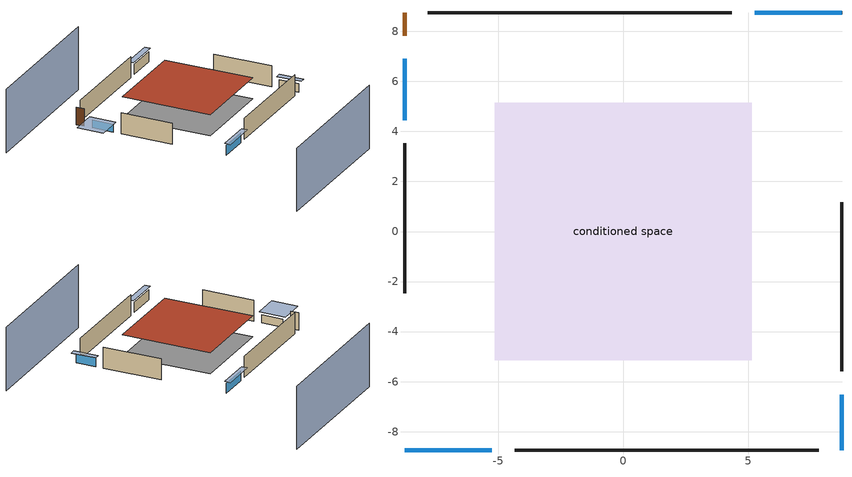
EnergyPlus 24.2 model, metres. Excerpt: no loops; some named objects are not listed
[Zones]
conditioned space
 floor adiabatic (Floor1 construction): -5.14,-5.14 -5.14,5.14 5.14,5.14 5.14,-5.14 z4.88
 wall outside (AdiabaticWallConstruction 1): -8.74,8.74 -8.74,7.83 z4.88:6.91
 wall outside (AdiabaticWallConstruction): 8.74,-8.74 8.74,-6.51 z4.88:5.88; -8.74,-8.74 -5.26,-8.74 / 8.74,8.74 5.26,8.74 z4.88:6.04; -8.74,6.9 -8.74,4.45 z4.88:5.79
 wall outside (Wall1 construction): 8.74,-5.59 8.74,1.16 z4.88:7.32
 wall outside (Wall2 construction): -4.33,-8.74 7.81,-8.74 z4.88:7.32
 wall outside (Wall3 construction): -8.74,3.52 -8.74,-2.47 z4.88:7.32
 wall outside (Wall4 construction): 4.33,8.74 -7.81,8.74 z4.88:7.32
 window (WindowConstruction): 8.74,-8.74 8.74,-6.51 z4.88:5.88
 window (WindowConstruction 1): -8.74,-8.74 -5.26,-8.74 z4.88:6.04
 window (WindowConstruction 2): -8.74,6.9 -8.74,4.45 z4.88:5.79
 window (WindowConstruction 3): 8.74,8.74 5.26,8.74 z4.88:6.04
 door (Door): -8.74,8.74 -8.74,7.83 z4.88:6.91
 roof outside (Roof1 construction): -5.14,5.14 -5.14,-5.14 5.14,-5.14 5.14,5.14 z7.32
shading: 8.74,16.97 -8.74,16.97 / -8.74,-16.97 8.74,-16.97 z0:7.32; 8.74,-6.21 8.74,-9.05 9.35,-9.05 9.35,-6.21 z6.19; -4.95,-8.74 -9.05,-8.74 -9.05,-9.35 -4.95,-9.35 z6.34; -8.74,4.14 -8.74,7.2 -11.79,7.2 -11.79,4.14 z6.1; 4.95,8.74 9.05,8.74 9.05,9.35 4.95,9.35 z6.34
[Building]
Building 1: Terrain=Suburbs
[Site:Location]
Meriden Markham Muni_CT: Latitude {deg}=41.51; Longitude {deg}=-72.83; Time Zone {hr}=-5; Elevation {m}=32; Keep Site Location Information=Yes
[Site:GroundTemperature:Shallow]
5.94667, 3.86291, 3.69603, 4.68489, 8.65458, 12.6058, 16.0313, 18.2012, 18.3856, 16.6207, 13.2826, 9.45255
[Site:WaterMainsTemperature]
Calculation Method=Schedule; Temperature Schedule=mains temperature schedule
[Material] Roughness=Rough; Thermal Absorptance=0.9
Name | Thickness {m} | Conductivity {W/m-K} | Density {kg/m3} | Specific Heat {J/kg-K} | Solar Absorptance | Visible Absorptance
asphalt or fiberglass shingles | 0.00635 | 0.162714 | 1121.4 | 1465.45 | 0.85 | 0.85
door material | 0.04445 | 0.0612267 | 512.64 | 1214.23 | 0.7 | 0.7
floor covering | 0.0127 | 9.015625 | 54.468 | 1339.84 | 0.6 | 0.6
floor stud and cavity | 0.0889 | 2.00347 | 50.32683 | 1063.81 | 0.7 | 0.7
furniture material conditioned space 1 | 0.1524 | 0.115458 | 640.8 | 1214.23 | 0.6 | 0.6
gypsum board | 0.0127 | 0.160291 | 801 | 837.4 | 0.6 | 0.6
osb sheathing 0.5 in. | 0.0127 | 0.115458 | 512.64 | 1214.23 | 0.7 | 0.7
osb sheathing 0.75 in. | 0.01905 | 0.115458 | 512.64 | 1214.23 | 0.7 | 0.7
roof rigid ins | 0.051816 | 0.029427 | 32.04 | 1214.23 | 0.7 | 0.7
roof stud and cavity | 0.2032 | 0.667294 | 78.34581 | 1123.46 | 0.7 | 0.7
wall rigid ins | 0.512978 | 0.029427 | 32.04 | 1214.23 | 0.7 | 0.7
wall stud and cavity | 0.1397 | 0.550994 | 139.0536 | 1170.24 | 0.7 | 0.7
wall stud and cavity 1 | 0.0889 | 0.380278 | 52.3479 | 1209.89 | 0.7 | 0.7
wall stud and cavity 2 | 0.0889 | 0.391764 | 83.0341 | 1211.67 | 0.7 | 0.7
wood siding | 0.0254 | 0.102417 | 544.68 | 1172.36 | 0.85 | 0.85
wood siding 1; wood siding 2 | 0.0254 | 0.102417 | 544.68 | 1172.36 | 0.7 | 0.7
[WindowMaterial:SimpleGlazingSystem]
WindowMaterial: U-Factor {W/m2-K}=4.76952; Solar Heat Gain Coefficient=0.63
[Construction]
AdiabaticWallConstruction: wood siding 1, wall rigid ins, wall stud and cavity 1, gypsum board
AdiabaticWallConstruction 1: wood siding 2, wall rigid ins, wall stud and cavity 1, gypsum board
Door: door material
Floor1 construction: floor stud and cavity, floor covering
furniture construction conditioned space 1: furniture material conditioned space 1
PartitionWallConstruction: gypsum board, wall stud and cavity 2, gypsum board
Roof1 construction: asphalt or fiberglass shingles, roof rigid ins, osb sheathing 0.75 in., roof stud and cavity, gypsum board
Wall1 construction; Wall2 construction; Wall3 construction; Wall4 construction: wood siding, osb sheathing 0.5 in., wall stud and cavity, gypsum board
WindowConstruction; WindowConstruction 1; WindowConstruction 2; WindowConstruction 3: WindowMaterial
[Zone]
conditioned space: Multiplier=1; Volume {m3}=257.797; Part of Total Floor Area=Yes
[Space]
conditioned space 1: Zone=conditioned space; Volume {m3}=257.797
[SurfaceProperty:IncidentSolarMultiplier] Incident Solar Multiplier=1; Incident Solar Multiplier Schedule=trans schedule winter=0.85 summer=0.7
Window1; Window2; Window3; Window4
[InternalMass] Zone or ZoneList=conditioned space; Space or SpaceList=conditioned space 1
Name | Construction | Surface Area {m2}
furniture mass conditioned space 1 | furniture construction conditioned space 1 | 42.28946
partition wall mass | PartitionWallConstruction | 105.724
[Lights]
interior lighting: Zone or ZoneList or Space or SpaceList=conditioned space 1; Schedule=lighting_interior; Design Level Calculation Method=LightingLevel; Lighting Level {W}=242.016; Return Air Fraction=0; Fraction Radiant=0.6; Fraction Visible=0.2; Fraction Replaceable=1
[People]
occupants: Zone or ZoneList or Space or SpaceList=conditioned space 1; Number of People Schedule=occupants; Number of People Calculation Method=People; Number of People=2; Fraction Radiant=0.314171; Sensible Heat Fraction=0.56303; Activity Level Schedule=occupants activity schedule; Carbon Dioxide Generation Rate {m3/s-W}=0; Enable ASHRAE 55 Comfort Warnings=No; Mean Radiant Temperature Calculation Type=EnclosureAveraged
[ElectricEquipment] Zone or ZoneList or Space or SpaceList=conditioned space 1; Design Level Calculation Method=EquipmentLevel
Name | Schedule | Design Level {W} | Fraction Latent | Fraction Radiant | Fraction Lost
ceiling fan | ceiling_fan | 16.7515 | 0 | 0.558 | 0
clothes dryer | clothes_dryer | 5539.6 | 0.015 | 0.081 | 0.85
clothes washer | clothes_washer | 1248.03 | 0.03 | 0.162 | 0.7
cooking range | cooking_range | 2476.88 | 0.08 | 0.432 | 0.2
fridge | fridge schedule | 51.9007 | 0 | 0.6 | 0
mech vent bath fan 0 | mech vent bath fan 0 schedule | 30 | 0 | 0 | 1
mech vent house fan | mech vent house fan schedule | 0 | 0 | 0 | 1
mech vent house fan cfis | mech vent house fan cfis schedule | 0 | 0 | 0 | 0
mech vent range fan 0 | mech vent range fan 0 schedule | 30 | 0 | 0 | 1
misc plug loads | plug_loads_other | 519.566 | 0.021 | 0.558 | 0.049
misc tv | plug_loads_tv | 1137.45 | 0 | 0.6 | 0
whole house fan | Always On Discrete | 0 | 0 | 0 | 1
[OtherEquipment] Zone or ZoneList or Space or SpaceList=conditioned space 1; Design Level Calculation Method=EquipmentLevel
Name | Fuel Type | Schedule | Design Level {W} | Fraction Latent | Fraction Radiant | Fraction Lost
clothes dryer 1 | Electricity | clothes_dryer | 0 | 0.015 | 0.081 | 0.85
cooking range 1 | Electricity | cooking_range | 0 | 0.08 | 0.432 | 0.2
general water use latent | None | general water use schedule | 41.0191 | 1 | 0 | 0
general water use sensible | None | general water use schedule | -40.426 | 0 | 0.6 | 0
mech vent house fan latent load | None | Always On Discrete | 0 | 1 | 0 | 0
mech vent house fan sensible load | None | Always On Discrete | 0 | 0 | 0 | 0
water heater energy adjustment1 | NaturalGas | Always On Discrete | 0.01 | 0 | 0 | 1
[ZoneInfiltration:DesignFlowRate] Zone or ZoneList or Space or SpaceList=conditioned space 1; Schedule=Always On Discrete; Design Flow Rate Calculation Method=Flow/Zone; Design Flow Rate {m3/s}=0
infil flow; natural vent flow; whole house fan flow
[AvailabilityManager:Scheduled]
room ac airloop Availability Manager: Schedule=Always On Discrete
[Exterior:Lights]
exterior lighting: Schedule=exterior lighting schedule; Design Level {W}=6.01808
[EnergyManagementSystem:GlobalVariable]
infil_program_Qfan
infil_program_Qinf
natural_vent_program_Qnv
natural_vent_program_Qwhf
room_ac_airloop_Fan_RTF
[EnergyManagementSystem:Sensor]
Name | Output:Variable or Output:Meter Index Key | Output:Variable or Output:Meter
airflow_gain | infil flow | Infiltration Sensible Heat Gain Energy
airflow_gain_1 | natural vent flow | Infiltration Sensible Heat Gain Energy
airflow_gain_2 | whole house fan flow | Infiltration Sensible Heat Gain Energy
airflow_loss | infil flow | Infiltration Sensible Heat Loss Energy
airflow_loss_1 | natural vent flow | Infiltration Sensible Heat Loss Energy
airflow_loss_2 | whole house fan flow | Infiltration Sensible Heat Loss Energy
clg_load_cond |  | Cooling:EnergyTransfer:Zone:CONDITIONED SPACE
clg_sp_s; clg_sp_s_1 | cooling setpoint | Schedule Value
clothes_dryer_exhaust_0_sch_s | clothes_dryer | Schedule Value
cool_season | cooling season schedule | Schedule Value
htg_load_cond |  | Heating:EnergyTransfer:Zone:CONDITIONED SPACE
htg_sp_s; htg_sp_s_1 | heating setpoint | Schedule Value
ig_ee_conv | ceiling fan | Electric Equipment Convective Heating Energy
ig_ee_conv_1 | clothes dryer | Electric Equipment Convective Heating Energy
ig_ee_conv_3 | cooking range | Electric Equipment Convective Heating Energy
ig_ee_conv_4 | fridge | Electric Equipment Convective Heating Energy
ig_ee_conv_5 | misc plug loads | Electric Equipment Convective Heating Energy
ig_ee_conv_6 | misc tv | Electric Equipment Convective Heating Energy
ig_ee_conv_7 | whole house fan | Electric Equipment Convective Heating Energy
ig_ee_rad | ceiling fan | Electric Equipment Radiant Heating Energy
ig_ee_rad_1 | clothes dryer | Electric Equipment Radiant Heating Energy
ig_ee_rad_3 | cooking range | Electric Equipment Radiant Heating Energy
ig_ee_rad_4 | fridge | Electric Equipment Radiant Heating Energy
ig_ee_rad_5 | misc plug loads | Electric Equipment Radiant Heating Energy
ig_ee_rad_6 | misc tv | Electric Equipment Radiant Heating Energy
ig_ee_rad_7 | whole house fan | Electric Equipment Radiant Heating Energy
ig_lgt_conv | interior lighting | Lights Convective Heating Energy
ig_lgt_rad | interior lighting | Lights Radiant Heating Energy
ig_lgt_vis | interior lighting | Lights Visible Radiation Heating Energy
ig_oe_conv | clothes dryer 1 | Other Equipment Convective Heating Energy
ig_oe_conv_1 | cooking range 1 | Other Equipment Convective Heating Energy
ig_oe_conv_2 | general water use latent | Other Equipment Convective Heating Energy
ig_oe_conv_3 | general water use sensible | Other Equipment Convective Heating Energy
ig_oe_conv_4 | water heater energy adjustment1 | Other Equipment Convective Heating Energy
ig_oe_rad | clothes dryer 1 | Other Equipment Radiant Heating Energy
ig_oe_rad_1 | cooking range 1 | Other Equipment Radiant Heating Energy
ig_oe_rad_2 | general water use latent | Other Equipment Radiant Heating Energy
ig_oe_rad_3 | general water use sensible | Other Equipment Radiant Heating Energy
ig_oe_rad_4 | water heater energy adjustment1 | Other Equipment Radiant Heating Energy
ig_ppl_conv | occupants | People Convective Heating Energy
ig_ppl_rad | occupants | People Radiant Heating Energy
im_conv | furniture mass conditioned space 1 | Surface Inside Face Convection Heat Gain Energy
im_conv_1 | partition wall mass | Surface Inside Face Convection Heat Gain Energy
im_ig | furniture mass conditioned space 1 | Surface Inside Face Internal Gains Radiation Heat Gain Energy
im_ig_1 | partition wall mass | Surface Inside Face Internal Gains Radiation Heat Gain Energy
im_lgt | furniture mass conditioned space 1 | Surface Inside Face Lights Radiation Heat Gain Energy
im_lgt_1 | partition wall mass | Surface Inside Face Lights Radiation Heat Gain Energy
im_sol | furniture mass conditioned space 1 | Surface Inside Face Solar Radiation Heat Gain Energy
im_sol_1 | partition wall mass | Surface Inside Face Solar Radiation Heat Gain Energy
im_surf | furniture mass conditioned space 1 | Surface Inside Face Net Surface Thermal Radiation Heat Gain Energy
im_surf_1 | partition wall mass | Surface Inside Face Net Surface Thermal Radiation Heat Gain Energy
mech_vent_bath_fan_0_sch_s | mech vent bath fan 0 schedule | Schedule Value
mech_vent_range_fan_0_sch_s | mech vent range fan 0 schedule | Schedule Value
mv_conv | mech vent bath fan 0 | Electric Equipment Convective Heating Energy
mv_conv_1 | mech vent house fan | Electric Equipment Convective Heating Energy
mv_conv_2 | mech vent house fan cfis | Electric Equipment Convective Heating Energy
mv_conv_3 | mech vent range fan 0 | Electric Equipment Convective Heating Energy
mv_conv_4 | mech vent house fan latent load | Other Equipment Convective Heating Energy
mv_conv_5 | mech vent house fan sensible load | Other Equipment Convective Heating Energy
mv_rad | mech vent bath fan 0 | Electric Equipment Radiant Heating Energy
mv_rad_1 | mech vent house fan | Electric Equipment Radiant Heating Energy
mv_rad_2 | mech vent house fan cfis | Electric Equipment Radiant Heating Energy
mv_rad_3 | mech vent range fan 0 | Electric Equipment Radiant Heating Energy
mv_rad_4 | mech vent house fan latent load | Other Equipment Radiant Heating Energy
mv_rad_5 | mech vent house fan sensible load | Other Equipment Radiant Heating Energy
natural_vent_s | natural vent schedule | Schedule Value
out_pb_s |  | Site Outdoor Air Barometric Pressure
out_wt_s |  | Site Outdoor Air Humidity Ratio
site_vw_s |  | Site Wind Speed
ss_back_out | Window1 | Surface Window Shortwave from Zone Back Out Window Heat Transfer Rate
ss_back_out_1 | Window2 | Surface Window Shortwave from Zone Back Out Window Heat Transfer Rate
ss_back_out_2 | Window3 | Surface Window Shortwave from Zone Back Out Window Heat Transfer Rate
ss_back_out_3 | Window4 | Surface Window Shortwave from Zone Back Out Window Heat Transfer Rate
ss_conv | Door1 | Surface Inside Face Convection Heat Gain Energy
ss_conv_1 | Window1 | Surface Inside Face Convection Heat Gain Energy
ss_conv_2 | Window2 | Surface Inside Face Convection Heat Gain Energy
ss_conv_3 | Window3 | Surface Inside Face Convection Heat Gain Energy
ss_conv_4 | Window4 | Surface Inside Face Convection Heat Gain Energy
ss_ig | Door1 | Surface Inside Face Internal Gains Radiation Heat Gain Energy
ss_ig_1 | Window1 | Surface Inside Face Internal Gains Radiation Heat Gain Energy
ss_ig_2 | Window2 | Surface Inside Face Internal Gains Radiation Heat Gain Energy
[Schedule:Day:Interval]
trans schedule winter=0.85 summer=0.7 day; trans schedule winter=0.85 summer=0.7 day 2: No, 24:00, 0.85
trans schedule winter=0.85 summer=0.7 day 1: No, 24:00, 0.7
trans schedule winter=0.85 summer=0.7 default day; mech vent bath fan 0 schedule default day; mech vent range fan 0 schedule default day; general water use schedule default day; exterior lighting schedule default day: No, 24:00, 0
mech vent bath fan 0 schedule day: No, 17:00, 0, 18:00, 1, 24:00, 0
mech vent range fan 0 schedule day: No, 18:00, 0, 19:00, 1, 24:00, 0
general water use schedule day: No, 01:00, 0.315068, 03:00, 0.287671, 04:00, 0.342466, 05:00, 0.369863, 06:00, 0.520548, 07:00, 0.60274, 08:00, 0.534247, 10:00, 0.506849, 11:00, 0.465753, 14:00, 0.479452, 15:00, 0.534247, 16:00, 0.589041, 17:00, 0.69863, 18:00, 0.876712, 19:00, 0.890411, 20:00, 0.986301, 21:00, 1, 22:00, 0.863014, 23:00, 0.616438, 24:00, 0.465753
exterior lighting schedule day: No, 01:00, 0.566667, 03:00, 0.524167, 05:00, 0.495833, 06:00, 0.5525, 07:00, 0.623333, 08:00, 0.580833, 09:00, 0.439167, 10:00, 0.354167, 12:00, 0.34, 13:00, 0.354167, 14:00, 0.396667, 15:00, 0.425, 16:00, 0.495833, 17:00, 0.623333, 18:00, 0.793333, 19:00, 0.906667, 20:00, 0.963333, 21:00, 0.991667, 22:00, 0.920833, 23:00, 0.793333, 24:00, 0.665833
exterior lighting schedule day 1: No, 01:00, 0.528571, 03:00, 0.488929, 05:00, 0.4625, 06:00, 0.515357, 07:00, 0.581429, 08:00, 0.541786, 09:00, 0.409643, 10:00, 0.330357, 12:00, 0.317143, 13:00, 0.330357, 14:00, 0.37, 15:00, 0.396429, 16:00, 0.4625, 17:00, 0.581429, 18:00, 0.74, 19:00, 0.845714, 20:00, 0.898571, 21:00, 0.925, 22:00, 0.858929, 23:00, 0.74, 24:00, 0.621071
exterior lighting schedule day 10: No, 01:00, 0.552381, 03:00, 0.510952, 05:00, 0.483333, 06:00, 0.538571, 07:00, 0.607619, 08:00, 0.56619, 09:00, 0.428095, 10:00, 0.345238, 12:00, 0.331429, 13:00, 0.345238, 14:00, 0.386667, 15:00, 0.414286, 16:00, 0.483333, 17:00, 0.607619, 18:00, 0.773333, 19:00, 0.88381, 20:00, 0.939048, 21:00, 0.966667, 22:00, 0.897619, 23:00, 0.773333, 24:00, 0.649048
exterior lighting schedule day 11: No, 01:00, 0.571429, 03:00, 0.528571, 05:00, 0.5, 06:00, 0.557143, 07:00, 0.628571, 08:00, 0.585714, 09:00, 0.442857, 10:00, 0.357143, 12:00, 0.342857, 13:00, 0.357143, 14:00, 0.4, 15:00, 0.428571, 16:00, 0.5, 17:00, 0.628571, 18:00, 0.8, 19:00, 0.914286, 20:00, 0.971429, 21:00, 1, 22:00, 0.928571, 23:00, 0.8, 24:00, 0.671429
exterior lighting schedule day 2: No, 01:00, 0.485714, 03:00, 0.449286, 05:00, 0.425, 06:00, 0.473571, 07:00, 0.534286, 08:00, 0.497857, 09:00, 0.376429, 10:00, 0.303571, 12:00, 0.291429, 13:00, 0.303571, 14:00, 0.34, 15:00, 0.364286, 16:00, 0.425, 17:00, 0.534286, 18:00, 0.68, 19:00, 0.777143, 20:00, 0.825714, 21:00, 0.85, 22:00, 0.789286, 23:00, 0.68, 24:00, 0.570714
exterior lighting schedule day 3: No, 01:00, 0.442857, 03:00, 0.409643, 05:00, 0.3875, 06:00, 0.431786, 07:00, 0.487143, 08:00, 0.453929, 09:00, 0.343214, 10:00, 0.276786, 12:00, 0.265714, 13:00, 0.276786, 14:00, 0.31, 15:00, 0.332143, 16:00, 0.3875, 17:00, 0.487143, 18:00, 0.62, 19:00, 0.708571, 20:00, 0.752857, 21:00, 0.775, 22:00, 0.719643, 23:00, 0.62, 24:00, 0.520357
exterior lighting schedule day 4: No, 01:00, 0.4, 03:00, 0.37, 05:00, 0.35, 06:00, 0.39, 07:00, 0.44, 08:00, 0.41, 09:00, 0.31, 10:00, 0.25, 12:00, 0.24, 13:00, 0.25, 14:00, 0.28, 15:00, 0.3, 16:00, 0.35, 17:00, 0.44, 18:00, 0.56, 19:00, 0.64, 20:00, 0.68, 21:00, 0.7, 22:00, 0.65, 23:00, 0.56, 24:00, 0.47
exterior lighting schedule day 5: No, 01:00, 0.380952, 03:00, 0.352381, 05:00, 0.333333, 06:00, 0.371429, 07:00, 0.419048, 08:00, 0.390476, 09:00, 0.295238, 10:00, 0.238095, 12:00, 0.228571, 13:00, 0.238095, 14:00, 0.266667, 15:00, 0.285714, 16:00, 0.333333, 17:00, 0.419048, 18:00, 0.533333, 19:00, 0.609524, 20:00, 0.647619, 21:00, 0.666667, 22:00, 0.619048, 23:00, 0.533333, 24:00, 0.447619
exterior lighting schedule day 6: No, 01:00, 0.390476, 03:00, 0.36119, 05:00, 0.341667, 06:00, 0.380714, 07:00, 0.429524, 08:00, 0.400238, 09:00, 0.302619, 10:00, 0.244048, 12:00, 0.234286, 13:00, 0.244048, 14:00, 0.273333, 15:00, 0.292857, 16:00, 0.341667, 17:00, 0.429524, 18:00, 0.546667, 19:00, 0.624762, 20:00, 0.66381, 21:00, 0.683333, 22:00, 0.634524, 23:00, 0.546667, 24:00, 0.45881
exterior lighting schedule day 7: No, 01:00, 0.419048, 03:00, 0.387619, 05:00, 0.366667, 06:00, 0.408571, 07:00, 0.460952, 08:00, 0.429524, 09:00, 0.324762, 10:00, 0.261905, 12:00, 0.251429, 13:00, 0.261905, 14:00, 0.293333, 15:00, 0.314286, 16:00, 0.366667, 17:00, 0.460952, 18:00, 0.586667, 19:00, 0.670476, 20:00, 0.712381, 21:00, 0.733333, 22:00, 0.680952, 23:00, 0.586667, 24:00, 0.492381
exterior lighting schedule day 8: No, 01:00, 0.466667, 03:00, 0.431667, 05:00, 0.408333, 06:00, 0.455, 07:00, 0.513333, 08:00, 0.478333, 09:00, 0.361667, 10:00, 0.291667, 12:00, 0.28, 13:00, 0.291667, 14:00, 0.326667, 15:00, 0.35, 16:00, 0.408333, 17:00, 0.513333, 18:00, 0.653333, 19:00, 0.746667, 20:00, 0.793333, 21:00, 0.816667, 22:00, 0.758333, 23:00, 0.653333, 24:00, 0.548333
exterior lighting schedule day 9: No, 01:00, 0.509524, 03:00, 0.47131, 05:00, 0.445833, 06:00, 0.496786, 07:00, 0.560476, 08:00, 0.522262, 09:00, 0.394881, 10:00, 0.318452, 12:00, 0.305714, 13:00, 0.318452, 14:00, 0.356667, 15:00, 0.382143, 16:00, 0.445833, 17:00, 0.560476, 18:00, 0.713333, 19:00, 0.815238, 20:00, 0.86619, 21:00, 0.891667, 22:00, 0.827976, 23:00, 0.713333, 24:00, 0.59869
[Schedule:Week:Daily]
trans schedule winter=0.85 summer=0.7 Week Rule - Jan1-Apr28: trans schedule winter=0.85 summer=0.7 day, trans schedule winter=0.85 summer=0.7 day, trans schedule winter=0.85 summer=0.7 day, trans schedule winter=0.85 summer=0.7 day, trans schedule winter=0.85 summer=0.7 day, trans schedule winter=0.85 summer=0.7 day, trans schedule winter=0.85 summer=0.7 day, trans schedule winter=0.85 summer=0.7 default day, trans schedule winter=0.85 summer=0.7 default day, trans schedule winter=0.85 summer=0.7 default day, trans schedule winter=0.85 summer=0.7 default day, trans schedule winter=0.85 summer=0.7 default day
trans schedule winter=0.85 summer=0.7 Week Rule - Apr29-May5: trans schedule winter=0.85 summer=0.7 day, trans schedule winter=0.85 summer=0.7 day, trans schedule winter=0.85 summer=0.7 day 1, trans schedule winter=0.85 summer=0.7 day 1, trans schedule winter=0.85 summer=0.7 day 1, trans schedule winter=0.85 summer=0.7 day 1, trans schedule winter=0.85 summer=0.7 day 1, trans schedule winter=0.85 summer=0.7 default day, trans schedule winter=0.85 summer=0.7 default day, trans schedule winter=0.85 summer=0.7 default day, trans schedule winter=0.85 summer=0.7 default day, trans schedule winter=0.85 summer=0.7 default day
trans schedule winter=0.85 summer=0.7 Week Rule - May6-Oct27: trans schedule winter=0.85 summer=0.7 day 1, trans schedule winter=0.85 summer=0.7 day 1, trans schedule winter=0.85 summer=0.7 day 1, trans schedule winter=0.85 summer=0.7 day 1, trans schedule winter=0.85 summer=0.7 day 1, trans schedule winter=0.85 summer=0.7 day 1, trans schedule winter=0.85 summer=0.7 day 1, trans schedule winter=0.85 summer=0.7 default day, trans schedule winter=0.85 summer=0.7 default day, trans schedule winter=0.85 summer=0.7 default day, trans schedule winter=0.85 summer=0.7 default day, trans schedule winter=0.85 summer=0.7 default day
trans schedule winter=0.85 summer=0.7 Week Rule - Oct28-Nov3: trans schedule winter=0.85 summer=0.7 day 1, trans schedule winter=0.85 summer=0.7 day 1, trans schedule winter=0.85 summer=0.7 day 1, trans schedule winter=0.85 summer=0.7 day 1, trans schedule winter=0.85 summer=0.7 day 2, trans schedule winter=0.85 summer=0.7 day 2, trans schedule winter=0.85 summer=0.7 day 2, trans schedule winter=0.85 summer=0.7 default day, trans schedule winter=0.85 summer=0.7 default day, trans schedule winter=0.85 summer=0.7 default day, trans schedule winter=0.85 summer=0.7 default day, trans schedule winter=0.85 summer=0.7 default day
trans schedule winter=0.85 summer=0.7 Week Rule - Nov4-Dec31: trans schedule winter=0.85 summer=0.7 day 2, trans schedule winter=0.85 summer=0.7 day 2, trans schedule winter=0.85 summer=0.7 day 2, trans schedule winter=0.85 summer=0.7 day 2, trans schedule winter=0.85 summer=0.7 day 2, trans schedule winter=0.85 summer=0.7 day 2, trans schedule winter=0.85 summer=0.7 day 2, trans schedule winter=0.85 summer=0.7 default day, trans schedule winter=0.85 summer=0.7 default day, trans schedule winter=0.85 summer=0.7 default day, trans schedule winter=0.85 summer=0.7 default day, trans schedule winter=0.85 summer=0.7 default day
mech vent bath fan 0 schedule Week Rule - Jan1-Dec31: mech vent bath fan 0 schedule day, mech vent bath fan 0 schedule day, mech vent bath fan 0 schedule day, mech vent bath fan 0 schedule day, mech vent bath fan 0 schedule day, mech vent bath fan 0 schedule day, mech vent bath fan 0 schedule day, mech vent bath fan 0 schedule default day, mech vent bath fan 0 schedule default day, mech vent bath fan 0 schedule default day, mech vent bath fan 0 schedule default day, mech vent bath fan 0 schedule default day
mech vent range fan 0 schedule Week Rule - Jan1-Dec31: mech vent range fan 0 schedule day, mech vent range fan 0 schedule day, mech vent range fan 0 schedule day, mech vent range fan 0 schedule day, mech vent range fan 0 schedule day, mech vent range fan 0 schedule day, mech vent range fan 0 schedule day, mech vent range fan 0 schedule default day, mech vent range fan 0 schedule default day, mech vent range fan 0 schedule default day, mech vent range fan 0 schedule default day, mech vent range fan 0 schedule default day
general water use schedule Week Rule - Jan1-Dec31: general water use schedule day, general water use schedule day, general water use schedule day, general water use schedule day, general water use schedule day, general water use schedule day, general water use schedule day, general water use schedule default day, general water use schedule default day, general water use schedule default day, general water use schedule default day, general water use schedule default day
exterior lighting schedule Week Rule - Jan1-Jan27: exterior lighting schedule day, exterior lighting schedule day, exterior lighting schedule day, exterior lighting schedule day, exterior lighting schedule day, exterior lighting schedule day, exterior lighting schedule day, exterior lighting schedule default day, exterior lighting schedule default day, exterior lighting schedule default day, exterior lighting schedule default day, exterior lighting schedule default day
exterior lighting schedule Week Rule - Jan28-Feb3: exterior lighting schedule day, exterior lighting schedule day, exterior lighting schedule day, exterior lighting schedule day, exterior lighting schedule day 1, exterior lighting schedule day 1, exterior lighting schedule day 1, exterior lighting schedule default day, exterior lighting schedule default day, exterior lighting schedule default day, exterior lighting schedule default day, exterior lighting schedule default day
exterior lighting schedule Week Rule - Feb4-Feb24: exterior lighting schedule day 1, exterior lighting schedule day 1, exterior lighting schedule day 1, exterior lighting schedule day 1, exterior lighting schedule day 1, exterior lighting schedule day 1, exterior lighting schedule day 1, exterior lighting schedule default day, exterior lighting schedule default day, exterior lighting schedule default day, exterior lighting schedule default day, exterior lighting schedule default day
exterior lighting schedule Week Rule - Feb25-Mar3: exterior lighting schedule day 1, exterior lighting schedule day 1, exterior lighting schedule day 1, exterior lighting schedule day 1, exterior lighting schedule day 2, exterior lighting schedule day 2, exterior lighting schedule day 2, exterior lighting schedule default day, exterior lighting schedule default day, exterior lighting schedule default day, exterior lighting schedule default day, exterior lighting schedule default day
exterior lighting schedule Week Rule - Mar4-Mar31: exterior lighting schedule day 2, exterior lighting schedule day 2, exterior lighting schedule day 2, exterior lighting schedule day 2, exterior lighting schedule day 2, exterior lighting schedule day 2, exterior lighting schedule day 2, exterior lighting schedule default day, exterior lighting schedule default day, exterior lighting schedule default day, exterior lighting schedule default day, exterior lighting schedule default day
exterior lighting schedule Week Rule - Apr1-Apr28: exterior lighting schedule day 3, exterior lighting schedule day 3, exterior lighting schedule day 3, exterior lighting schedule day 3, exterior lighting schedule day 3, exterior lighting schedule day 3, exterior lighting schedule day 3, exterior lighting schedule default day, exterior lighting schedule default day, exterior lighting schedule default day, exterior lighting schedule default day, exterior lighting schedule default day
exterior lighting schedule Week Rule - Apr29-May5: exterior lighting schedule day 3, exterior lighting schedule day 3, exterior lighting schedule day 4, exterior lighting schedule day 4, exterior lighting schedule day 4, exterior lighting schedule day 4, exterior lighting schedule day 4, exterior lighting schedule default day, exterior lighting schedule default day, exterior lighting schedule default day, exterior lighting schedule default day, exterior lighting schedule default day
exterior lighting schedule Week Rule - May6-May26: exterior lighting schedule day 4, exterior lighting schedule day 4, exterior lighting schedule day 4, exterior lighting schedule day 4, exterior lighting schedule day 4, exterior lighting schedule day 4, exterior lighting schedule day 4, exterior lighting schedule default day, exterior lighting schedule default day, exterior lighting schedule default day, exterior lighting schedule default day, exterior lighting schedule default day
exterior lighting schedule Week Rule - May27-Jun2: exterior lighting schedule day 4, exterior lighting schedule day 4, exterior lighting schedule day 4, exterior lighting schedule day 4, exterior lighting schedule day 4, exterior lighting schedule day 5, exterior lighting schedule day 5, exterior lighting schedule default day, exterior lighting schedule default day, exterior lighting schedule default day, exterior lighting schedule default day, exterior lighting schedule default day
exterior lighting schedule Week Rule - Jun3-Jun30: exterior lighting schedule day 5, exterior lighting schedule day 5, exterior lighting schedule day 5, exterior lighting schedule day 5, exterior lighting schedule day 5, exterior lighting schedule day 5, exterior lighting schedule day 5, exterior lighting schedule default day, exterior lighting schedule default day, exterior lighting schedule default day, exterior lighting schedule default day, exterior lighting schedule default day
exterior lighting schedule Week Rule - Jul1-Jul28: exterior lighting schedule day 6, exterior lighting schedule day 6, exterior lighting schedule day 6, exterior lighting schedule day 6, exterior lighting schedule day 6, exterior lighting schedule day 6, exterior lighting schedule day 6, exterior lighting schedule default day, exterior lighting schedule default day, exterior lighting schedule default day, exterior lighting schedule default day, exterior lighting schedule default day
exterior lighting schedule Week Rule - Jul29-Aug4: exterior lighting schedule day 6, exterior lighting schedule day 6, exterior lighting schedule day 6, exterior lighting schedule day 7, exterior lighting schedule day 7, exterior lighting schedule day 7, exterior lighting schedule day 7, exterior lighting schedule default day, exterior lighting schedule default day, exterior lighting schedule default day, exterior lighting schedule default day, exterior lighting schedule default day
exterior lighting schedule Week Rule - Aug5-Aug25: exterior lighting schedule day 7, exterior lighting schedule day 7, exterior lighting schedule day 7, exterior lighting schedule day 7, exterior lighting schedule day 7, exterior lighting schedule day 7, exterior lighting schedule day 7, exterior lighting schedule default day, exterior lighting schedule default day, exterior lighting schedule default day, exterior lighting schedule default day, exterior lighting schedule default day
exterior lighting schedule Week Rule - Aug26-Sep1: exterior lighting schedule day 7, exterior lighting schedule day 7, exterior lighting schedule day 7, exterior lighting schedule day 7, exterior lighting schedule day 7, exterior lighting schedule day 7, exterior lighting schedule day 8, exterior lighting schedule default day, exterior lighting schedule default day, exterior lighting schedule default day, exterior lighting schedule default day, exterior lighting schedule default day
exterior lighting schedule Week Rule - Sep2-Sep29: exterior lighting schedule day 8, exterior lighting schedule day 8, exterior lighting schedule day 8, exterior lighting schedule day 8, exterior lighting schedule day 8, exterior lighting schedule day 8, exterior lighting schedule day 8, exterior lighting schedule default day, exterior lighting schedule default day, exterior lighting schedule default day, exterior lighting schedule default day, exterior lighting schedule default day
exterior lighting schedule Week Rule - Sep30-Oct6: exterior lighting schedule day 8, exterior lighting schedule day 9, exterior lighting schedule day 9, exterior lighting schedule day 9, exterior lighting schedule day 9, exterior lighting schedule day 9, exterior lighting schedule day 9, exterior lighting schedule default day, exterior lighting schedule default day, exterior lighting schedule default day, exterior lighting schedule default day, exterior lighting schedule default day
exterior lighting schedule Week Rule - Oct7-Oct27: exterior lighting schedule day 9, exterior lighting schedule day 9, exterior lighting schedule day 9, exterior lighting schedule day 9, exterior lighting schedule day 9, exterior lighting schedule day 9, exterior lighting schedule day 9, exterior lighting schedule default day, exterior lighting schedule default day, exterior lighting schedule default day, exterior lighting schedule default day, exterior lighting schedule default day
exterior lighting schedule Week Rule - Oct28-Nov3: exterior lighting schedule day 9, exterior lighting schedule day 9, exterior lighting schedule day 9, exterior lighting schedule day 9, exterior lighting schedule day 10, exterior lighting schedule day 10, exterior lighting schedule day 10, exterior lighting schedule default day, exterior lighting schedule default day, exterior lighting schedule default day, exterior lighting schedule default day, exterior lighting schedule default day
exterior lighting schedule Week Rule - Nov4-Nov24: exterior lighting schedule day 10, exterior lighting schedule day 10, exterior lighting schedule day 10, exterior lighting schedule day 10, exterior lighting schedule day 10, exterior lighting schedule day 10, exterior lighting schedule day 10, exterior lighting schedule default day, exterior lighting schedule default day, exterior lighting schedule default day, exterior lighting schedule default day, exterior lighting schedule default day
exterior lighting schedule Week Rule - Nov25-Dec1: exterior lighting schedule day 10, exterior lighting schedule day 10, exterior lighting schedule day 10, exterior lighting schedule day 10, exterior lighting schedule day 10, exterior lighting schedule day 10, exterior lighting schedule day 11, exterior lighting schedule default day, exterior lighting schedule default day, exterior lighting schedule default day, exterior lighting schedule default day, exterior lighting schedule default day
exterior lighting schedule Week Rule - Dec2-Dec31: exterior lighting schedule day 11, exterior lighting schedule day 11, exterior lighting schedule day 11, exterior lighting schedule day 11, exterior lighting schedule day 11, exterior lighting schedule day 11, exterior lighting schedule day 11, exterior lighting schedule default day, exterior lighting schedule default day, exterior lighting schedule default day, exterior lighting schedule default day, exterior lighting schedule default day
[Schedule:Year]
trans schedule winter=0.85 summer=0.7: trans schedule winter=0.85 summer=0.7 Week Rule - Jan1-Apr28, 1, 1, 4, 28, trans schedule winter=0.85 summer=0.7 Week Rule - Apr29-May5, 4, 29, 5, 5, trans schedule winter=0.85 summer=0.7 Week Rule - May6-Oct27, 5, 6, 10, 27, trans schedule winter=0.85 summer=0.7 Week Rule - Oct28-Nov3, 10, 28, 11, 3, trans schedule winter=0.85 summer=0.7 Week Rule - Nov4-Dec31, 11, 4, 12, 31
mech vent bath fan 0 schedule: mech vent bath fan 0 schedule Week Rule - Jan1-Dec31, 1, 1, 12, 31
mech vent range fan 0 schedule: mech vent range fan 0 schedule Week Rule - Jan1-Dec31, 1, 1, 12, 31
general water use schedule: general water use schedule Week Rule - Jan1-Dec31, 1, 1, 12, 31
exterior lighting schedule: exterior lighting schedule Week Rule - Jan1-Jan27, 1, 1, 1, 27, exterior lighting schedule Week Rule - Jan28-Feb3, 1, 28, 2, 3, exterior lighting schedule Week Rule - Feb4-Feb24, 2, 4, 2, 24, exterior lighting schedule Week Rule - Feb25-Mar3, 2, 25, 3, 3, exterior lighting schedule Week Rule - Mar4-Mar31, 3, 4, 3, 31, exterior lighting schedule Week Rule - Apr1-Apr28, 4, 1, 4, 28, exterior lighting schedule Week Rule - Apr29-May5, 4, 29, 5, 5, exterior lighting schedule Week Rule - May6-May26, 5, 6, 5, 26, exterior lighting schedule Week Rule - May27-Jun2, 5, 27, 6, 2, exterior lighting schedule Week Rule - Jun3-Jun30, 6, 3, 6, 30, exterior lighting schedule Week Rule - Jul1-Jul28, 7, 1, 7, 28, exterior lighting schedule Week Rule - Jul29-Aug4, 7, 29, 8, 4, exterior lighting schedule Week Rule - Aug5-Aug25, 8, 5, 8, 25, exterior lighting schedule Week Rule - Aug26-Sep1, 8, 26, 9, 1, exterior lighting schedule Week Rule - Sep2-Sep29, 9, 2, 9, 29, exterior lighting schedule Week Rule - Sep30-Oct6, 9, 30, 10, 6, exterior lighting schedule Week Rule - Oct7-Oct27, 10, 7, 10, 27, exterior lighting schedule Week Rule - Oct28-Nov3, 10, 28, 11, 3, exterior lighting schedule Week Rule - Nov4-Nov24, 11, 4, 11, 24, exterior lighting schedule Week Rule - Nov25-Dec1, 11, 25, 12, 1, exterior lighting schedule Week Rule - Dec2-Dec31, 12, 2, 12, 31
[Schedule:File] File=in.schedules.csv; Rows to Skip at Top=1; Number of Hours of Data=8760; Column Separator=Comma; Interpolate to Timestep=Yes; Minutes per Item=15; Adjust Schedule for Daylight Savings=Yes
Name | Column Number
lighting_interior | 5
occupants | 1
ceiling_fan | 4
clothes_dryer | 8
clothes_washer | 7
cooking_range | 9
plug_loads_other | 2
plug_loads_tv | 3
[Schedule:Constant]
Name | Hourly Value
occupants activity schedule | 117.228
fridge schedule | 0
mech vent house fan schedule; mech vent house fan cfis schedule; Always On Discrete | 1
[Schedule:Compact]
mains temperature schedule: Through: 01/01, For: AllDays, Until: 24:00, 9.30722, Through: 01/02, For: AllDays, Until: 24:00, 9.235, Through: 01/03, For: AllDays, Until: 24:00, 9.16444, Through: 01/04, For: AllDays, Until: 24:00, 9.095, Through: 01/05, For: AllDays, Until: 24:00, 9.02722, Through: 01/06, For: AllDays, Until: 24:00, 8.96111, Through: 01/07, For: AllDays, Until: 24:00, 8.89667, Through: 01/08, For: AllDays, Until: 24:00, 8.83333, Through: 01/09, For: AllDays, Until: 24:00, 8.77222, Through: 01/10, For: AllDays, Until: 24:00, 8.71222, Through: 01/11, For: AllDays, Until: 24:00, 8.65389, Through: 01/12, For: AllDays, Until: 24:00, 8.59722, Through: 01/13, For: AllDays, Until: 24:00, 8.54222, Through: 01/14, For: AllDays, Until: 24:00, 8.48889, Through: 01/15, For: AllDays, Until: 24:00, 8.43778, Through: 01/16, For: AllDays, Until: 24:00, 8.38778, Through: 01/17, For: AllDays, Until: 24:00, 8.33944, Through: 01/18, For: AllDays, Until: 24:00, 8.29333, Through: 01/19, For: AllDays, Until: 24:00, 8.24833, Through: 01/20, For: AllDays, Until: 24:00, 8.20556, Through: 01/21, For: AllDays, Until: 24:00, 8.16444, Through: 01/22, For: AllDays, Until: 24:00, 8.12556, Through: 01/23, For: AllDays, Until: 24:00, 8.08778, Through: 01/24, For: AllDays, Until: 24:00, 8.05222, Through: 01/25, For: AllDays, Until: 24:00, 8.01833, Through: 01/26, For: AllDays, Until: 24:00, 7.98611, Through: 01/27, For: AllDays, Until: 24:00, 7.95611, Through: 01/28, For: AllDays, Until: 24:00, 7.92778, Through: 01/29, For: AllDays, Until: 24:00, 7.90111, Through: 01/30, For: AllDays, Until: 24:00, 7.87667, Through: 01/31, For: AllDays, Until: 24:00, 7.85389, Through: 02/01, For: AllDays, Until: 24:00, 7.83333, Through: 02/02, For: AllDays, Until: 24:00, 7.81444, Through: 02/03, For: AllDays, Until: 24:00, 7.79722, Through: 02/04, For: AllDays, Until: 24:00, 7.78222, Through: 02/05, For: AllDays, Until: 24:00, 7.76889, Through: 02/06, For: AllDays, Until: 24:00, 7.75722, Through: 02/07, For: AllDays, Until: 24:00, 7.74778, Through: 02/08, For: AllDays, Until: 24:00, 7.74056, Through: 02/09, For: AllDays, Until: 24:00, 7.735, Through: 02/10, For: AllDays, Until: 24:00, 7.73111, Through: 02/11, For: AllDays, Until: 24:00, 7.72944, Through: 02/12, For: AllDays, Until: 24:00, 7.72944, Through: 02/13, For: AllDays, Until: 24:00, 7.73167, Through: 02/14, For: AllDays, Until: 24:00, 7.73556, Through: 02/15, For: AllDays, Until: 24:00, 7.74167, Through: 02/16, For: AllDays, Until: 24:00, 7.74944, Through: 02/17, For: AllDays, Until: 24:00, 7.75889, Through: 02/18, For: AllDays, Until: 24:00, 7.77056, Through: 02/19, For: AllDays, Until: 24:00, 7.78444, Through: 02/20, For: AllDays, Until: 24:00, 7.8, Through: 02/21, For: AllDays, Until: 24:00, 7.81722, Through: 02/22, For: AllDays, Until: 24:00, 7.83611, Through: 02/23, For: AllDays, Until: 24:00, 7.85778, Through: 02/24, For: AllDays, Until: 24:00, 7.88056, Through: 02/25, For: AllDays, Until: 24:00, 7.90556, Through: 02/26, For: AllDays, Until: 24:00, 7.93222, Through: 02/27, For: AllDays, Until: 24:00, 7.96056, Through: 02/28, For: AllDays, Until: 24:00, 7.99111, Through: 03/01, For: AllDays, Until: 24:00, 8.02333, Through: 03/02, For: AllDays, Until: 24:00, 8.05778, Through: 03/03, For: AllDays, Until: 24:00, 8.09389, Through: 03/04, For: AllDays, Until: 24:00, 8.13167, Through: 03/05, For: AllDays, Until: 24:00, 8.17111, Through: 03/06, For: AllDays, Until: 24:00, 8.21222, Through: 03/07, For: AllDays, Until: 24:00, 8.25556, Through: 03/08, For: AllDays, Until: 24:00, 8.30056, Through: 03/09, For: AllDays, Until: 24:00, 8.34722, Through: 03/10, For: AllDays, Until: 24:00, 8.39556, Through: 03/11, For: AllDays, Until: 24:00, 8.44556, Through: 03/12, For: AllDays, Until: 24:00, 8.49722, Through: 03/13, For: AllDays, Until: 24:00, 8.55111, Through: 03/14, For: AllDays, Until: 24:00, 8.60611, Through: 03/15, For: AllDays, Until: 24:00, 8.66278, Through: 03/16, For: AllDays, Until: 24:00, 8.72167, Through: 03/17, For: AllDays, Until: 24:00, 8.78167, Through: 03/18, For: AllDays, Until: 24:00, 8.84333, Through: 03/19, For: AllDays, Until: 24:00, 8.90667, Through: 03/20, For: AllDays, Until: 24:00, 8.97167, Through: 03/21, For: AllDays, Until: 24:00, 9.03778, Through: 03/22, For: AllDays, Until: 24:00, 9.10611, Through: 03/23, For: AllDays, Until: 24:00, 9.17556, Through: 03/24, For: AllDays, Until: 24:00, 9.24667, Through: 03/25, For: AllDays, Until: 24:00, 9.31889, Through: 03/26, For: AllDays, Until: 24:00, 9.39278, Through: 03/27, For: AllDays, Until: 24:00, 9.46833, Through: 03/28, For: AllDays, Until: 24:00, 9.545, Through: 03/29, For: AllDays, Until: 24:00, 9.62278, Through: 03/30, For: AllDays, Until: 24:00, 9.70222, Through: 03/31, For: AllDays, Until: 24:00, 9.78333, Through: 04/01, For: AllDays, Until: 24:00, 9.86556, Through: 04/02, For: AllDays, Until: 24:00, 9.94889, Through: 04/03, For: AllDays, Until: 24:00, 10.0333, Through: 04/04, For: AllDays, Until: 24:00, 10.1194, Through: 04/05, For: AllDays, Until: 24:00, 10.2061, Through: 04/06, For: AllDays, Until: 24:00, 10.2944, Through: 04/07, For: AllDays, Until: 24:00, 10.3839, Through: 04/08, For: AllDays, Until: 24:00, 10.4744, Through: 04/09, For: AllDays, Until: 24:00, 10.5667, Through: 04/10, For: AllDays, Until: 24:00, 10.6594, Through: 04/11, For: AllDays, Until: 24:00, 10.7528, Through: 04/12, For: AllDays, Until: 24:00, 10.8478, Through: 04/13, For: AllDays, Until: 24:00, 10.9439, Through: 04/14, For: AllDays, Until: 24:00, 11.0406, Through: 04/15, For: AllDays, Until: 24:00, 11.1383, Through: 04/16, For: AllDays, Until: 24:00, 11.2367, Through: 04/17, For: AllDays, Until: 24:00, 11.3367, Through: 04/18, For: AllDays, Until: 24:00, 11.4367, Through: 04/19, For: AllDays, Until: 24:00, 11.5383, Through: 04/20, For: AllDays, Until: 24:00, 11.64, Through: 04/21, For: AllDays, Until: 24:00, 11.7428, Through: 04/22, For: AllDays, Until: 24:00, 11.8461, Through: 04/23, For: AllDays, Until: 24:00, 11.9506, Through: 04/24, For: AllDays, Until: 24:00, 12.0556, Through: 04/25, For: AllDays, Until: 24:00, 12.1611, Through: 04/26, For: AllDays, Until: 24:00, 12.2672, Through: 04/27, For: AllDays, Until: 24:00, 12.3739, Through: 04/28, For: AllDays, Until: 24:00, 12.4811, Through: 04/29, For: AllDays, Until: 24:00, 12.5889, Through: 04/30, For: AllDays, Until: 24:00, 12.6967, Through: 05/01, For: AllDays, Until: 24:00, 12.8056, Through: 05/02, For: AllDays, Until: 24:00, 12.9144, Through: 05/03, For: AllDays, Until: 24:00, 13.0244, Through: 05/04, For: AllDays, Until: 24:00, 13.1339, Through: 05/05, For: AllDays, Until: 24:00, 13.2439, Through: 05/06, For: AllDays, Until: 24:00, 13.3544, Through: 05/07, For: AllDays, Until: 24:00, 13.465, Through: 05/08, For: AllDays, Until: 24:00, 13.5761, Through: 05/09, For: AllDays, Until: 24:00, 13.6872, Through: 05/10, For: AllDays, Until: 24:00, 13.7983, Through: 05/11, For: AllDays, Until: 24:00, 13.91, Through: 05/12, For: AllDays, Until: 24:00, 14.0211, Through: 05/13, For: AllDays, Until: 24:00, 14.1328, Through: 05/14, For: AllDays, Until: 24:00, 14.2444, Through: 05/15, For: AllDays, Until: 24:00, 14.3561, Through: 05/16, For: AllDays, Until: 24:00, 14.4672, Through: 05/17, For: AllDays, Until: 24:00, 14.5789, Through: 05/18, For: AllDays, Until: 24:00, 14.69, Through: 05/19, For: AllDays, Until: 24:00, 14.8011, Through: 05/20, For: AllDays, Until: 24:00, 14.9122, Through: 05/21, For: AllDays, Until: 24:00, 15.0228, Through: 05/22, For: AllDays, Until: 24:00, 15.1333, Through: 05/23, For: AllDays, Until: 24:00, 15.2439, Through: 05/24, For: AllDays, Until: 24:00, 15.3539, Through: 05/25, For: AllDays, Until: 24:00, 15.4633, Through: 05/26, For: AllDays, Until: 24:00, 15.5728, Through: 05/27, For: AllDays, Until: 24:00, 15.6817, Through: 05/28, For: AllDays, Until: 24:00, 15.79, Through: 05/29, For: AllDays, Until: 24:00, 15.8978, Through: 05/30, For: AllDays, Until: 24:00, 16.005, Through: 05/31, For: AllDays, Until: 24:00, 16.1122, Through: 06/01, For: AllDays, Until: 24:00, 16.2183, Through: 06/02, For: AllDays, Until: 24:00, 16.3244, Through: 06/03, For: AllDays, Until: 24:00, 16.4294, Through: 06/04, For: AllDays, Until: 24:00, 16.5339, Through: 06/05, For: AllDays, Until: 24:00, 16.6378, Through: 06/06, For: AllDays, Until: 24:00, 16.7406, Through: 06/07, For: AllDays, Until: 24:00, 16.8428, Through: 06/08, For: AllDays, Until: 24:00, 16.9444, Through: 06/09, For: AllDays, Until: 24:00, 17.045, Through: 06/10, For: AllDays, Until: 24:00, 17.145, Through: 06/11, For: AllDays, Until: 24:00, 17.2444, Through: 06/12, For: AllDays, Until: 24:00, 17.3422, Through: 06/13, For: AllDays, Until: 24:00, 17.4394, Through: 06/14, For: AllDays, Until: 24:00, 17.5356, Through: 06/15, For: AllDays, Until: 24:00, 17.6311, Through: 06/16, For: AllDays, Until: 24:00, 17.725, Through: 06/17, For: AllDays, Until: 24:00, 17.8183, Through: 06/18, For: AllDays, Until: 24:00, 17.9106, Through: 06/19, For: AllDays, Until: 24:00, 18.0017, Through: 06/20, For: AllDays, Until: 24:00, 18.0917, Through: 06/21, For: AllDays, Until: 24:00, 18.18, Through: 06/22, For: AllDays, Until: 24:00, 18.2678, Through: 06/23, For: AllDays, Until: 24:00, 18.3544, Through: 06/24, For: AllDays, Until: 24:00, 18.4394, Through: 06/25, For: AllDays, Until: 24:00, 18.5233, Through: 06/26, For: AllDays, Until: 24:00, 18.6061, Through: 06/27, For: AllDays, Until: 24:00, 18.6872, Through: 06/28, For: AllDays, Until: 24:00, 18.7672, Through: 06/29, For: AllDays, Until: 24:00, 18.8456, Through: 06/30, For: AllDays, Until: 24:00, 18.9233, Through: 07/01, For: AllDays, Until: 24:00, 18.9989, Through: 07/02, For: AllDays, Until: 24:00, 19.0733, Through: 07/03, For: AllDays, Until: 24:00, 19.1467, Through: 07/04, For: AllDays, Until: 24:00, 19.2178, Through: 07/05, For: AllDays, Until: 24:00, 19.2883, Through: 07/06, For: AllDays, Until: 24:00, 19.3567, Through: 07/07, For: AllDays, Until: 24:00, 19.4239, Through: 07/08, For: AllDays, Until: 24:00, 19.4894, Through: 07/09, For: AllDays, Until: 24:00, 19.5533, Through: 07/10, For: AllDays, Until: 24:00, 19.6156, Through: 07/11, For: AllDays, Until: 24:00, 19.6761, Through: 07/12, For: AllDays, Until: 24:00, 19.7356, Through: 07/13, For: AllDays, Until: 24:00, 19.7928, Through: 07/14, For: AllDays, Until: 24:00, 19.8489, Through: 07/15, For: AllDays, Until: 24:00, 19.9028, Through: 07/16, For: AllDays, Until: 24:00, 19.9556, Through: 07/17, For: AllDays, Until: 24:00, 20.0061, Through: 07/18, For: AllDays, Until: 24:00, 20.0556, Through: 07/19, For: AllDays, Until: 24:00, 20.1028, Through: 07/20, For: AllDays, Until: 24:00, 20.1483, Through: 07/21, For: AllDays, Until: 24:00, 20.1922, Through: 07/22, For: AllDays, Until: 24:00, 20.2344, Through: 07/23, For: AllDays, Until: 24:00, 20.2744, Through: 07/24, For: AllDays, Until: 24:00, 20.3128, Through: 07/25, For: AllDays, Until: 24:00, 20.3494, Through: 07/26, For: AllDays, Until: 24:00, 20.3844, Through: 07/27, For: AllDays, Until: 24:00, 20.4178, Through: 07/28, For: AllDays, Until: 24:00, 20.4489, Through: 07/29, For: AllDays, Until: 24:00, 20.4783, Through: 07/30, For: AllDays, Until: 24:00, 20.5056, Through: 07/31, For: AllDays, Until: 24:00, 20.5311, Through: 08/01, For: AllDays, Until: 24:00, 20.555, Through: 08/02, For: AllDays, Until: 24:00, 20.5772, Through: 08/03, For: AllDays, Until: 24:00, 20.5972, Through: 08/04, For: AllDays, Until: 24:00, 20.615, Through: 08/05, For: AllDays, Until: 24:00, 20.6311, Through: 08/06, For: AllDays, Until: 24:00, 20.6456, Through: 08/07, For: AllDays, Until: 24:00, 20.6578, Through: 08/08, For: AllDays, Until: 24:00, 20.6683, Through: 08/09, For: AllDays, Until: 24:00, 20.6772, Through: 08/10, For: AllDays, Until: 24:00, 20.6839, Through: 08/11, For: AllDays, Until: 24:00, 20.6883, Through: 08/12, For: AllDays, Until: 24:00, 20.6911, Through: 08/13, For: AllDays, Until: 24:00, 20.6922, Through: 08/14, For: AllDays, Until: 24:00, 20.6911, Through: 08/15, For: AllDays, Until: 24:00, 20.6883, Through: 08/16, For: AllDays, Until: 24:00, 20.6833, Through: 08/17, For: AllDays, Until: 24:00, 20.6767, Through: 08/18, For: AllDays, Until: 24:00, 20.6683, Through: 08/19, For: AllDays, Until: 24:00, 20.6572, Through: 08/20, For: AllDays, Until: 24:00, 20.645, Through: 08/21, For: AllDays, Until: 24:00, 20.6306, Through: 08/22, For: AllDays, Until: 24:00, 20.6144, Through: 08/23, For: AllDays, Until: 24:00, 20.5961, Through: 08/24, For: AllDays, Until: 24:00, 20.5761, Through: 08/25, For: AllDays, Until: 24:00, 20.5539, Through: 08/26, For: AllDays, Until: 24:00, 20.53, Through: 08/27, For: AllDays, Until: 24:00, 20.5044, Through: 08/28, For: AllDays, Until: 24:00, 20.4767, Through: 08/29, For: AllDays, Until: 24:00, 20.4472, Through: 08/30, For: AllDays, Until: 24:00, 20.4161, Through: 08/31, For: AllDays, Until: 24:00, 20.3828, Through: 09/01, For: AllDays, Until: 24:00, 20.3478, Through: 09/02, For: AllDays, Until: 24:00, 20.3111, Through: 09/03, For: AllDays, Until: 24:00, 20.2728, Through: 09/04, For: AllDays, Until: 24:00, 20.2322, Through: 09/05, For: AllDays, Until: 24:00, 20.19, Through: 09/06, For: AllDays, Until: 24:00, 20.1461, Through: 09/07, For: AllDays, Until: 24:00, 20.1006, Through: 09/08, For: AllDays, Until: 24:00, 20.0533, Through: 09/09, For: AllDays, Until: 24:00, 20.0039, Through: 09/10, For: AllDays, Until: 24:00, 19.9528, Through: 09/11, For: AllDays, Until: 24:00, 19.9006, Through: 09/12, For: AllDays, Until: 24:00, 19.8461, Through: 09/13, For: AllDays, Until: 24:00, 19.7906, Through: 09/14, For: AllDays, Until: 24:00, 19.7328, Through: 09/15, For: AllDays, Until: 24:00, 19.6733, Through: 09/16, For: AllDays, Until: 24:00, 19.6128, Through: 09/17, For: AllDays, Until: 24:00, 19.55, Through: 09/18, For: AllDays, Until: 24:00, 19.4861, Through: 09/19, For: AllDays, Until: 24:00, 19.4206, Through: 09/20, For: AllDays, Until: 24:00, 19.3533, Through: 09/21, For: AllDays, Until: 24:00, 19.285, Through: 09/22, For: AllDays, Until: 24:00, 19.2144, Through: 09/23, For: AllDays, Until: 24:00, 19.1433, Through: 09/24, For: AllDays, Until: 24:00, 19.07, Through: 09/25, For: AllDays, Until: 24:00, 18.9956, Through: 09/26, For: AllDays, Until: 24:00, 18.9194, Through: 09/27, For: AllDays, Until: 24:00, 18.8422, Through: 09/28, For: AllDays, Until: 24:00, 18.7633, Through: 09/29, For: AllDays, Until: 24:00, 18.6833, Through: 09/30, For: AllDays, Until: 24:00, 18.6022, Through: 10/01, For: AllDays, Until: 24:00, 18.5194, Through: 10/02, For: AllDays, Until: 24:00, 18.4356, Through: 10/03, For: AllDays, Until: 24:00, 18.35, Through: 10/04, For: AllDays, Until: 24:00, 18.2639, Through: 10/05, For: AllDays, Until: 24:00, 18.1761, Through: 10/06, For: AllDays, Until: 24:00, 18.0872, Through: 10/07, For: AllDays, Until: 24:00, 17.9972, Through: 10/08, For: AllDays, Until: 24:00, 17.9061, Through: 10/09, For: AllDays, Until: 24:00, 17.8139, Through: 10/10, For: AllDays, Until: 24:00, 17.7206, Through: 10/11, For: AllDays, Until: 24:00, 17.6267, Through: 10/12, For: AllDays, Until: 24:00, 17.5311, Through: 10/13, For: AllDays, Until: 24:00, 17.435, Through: 10/14, For: AllDays, Until: 24:00, 17.3378, Through: 10/15, For: AllDays, Until: 24:00, 17.2394, Through: 10/16, For: AllDays, Until: 24:00, 17.1406, Through: 10/17, For: AllDays, Until: 24:00, 17.0406, Through: 10/18, For: AllDays, Until: 24:00, 16.94, Through: 10/19, For: AllDays, Until: 24:00, 16.8383, Through: 10/20, For: AllDays, Until: 24:00, 16.7361, Through: 10/21, For: AllDays, Until: 24:00, 16.6328, Through: 10/22, For: AllDays, Until: 24:00, 16.5289, Through: 10/23, For: AllDays, Until: 24:00, 16.4244, Through: 10/24, For: AllDays, Until: 24:00, 16.3194, Through: 10/25, For: AllDays, Until: 24:00, 16.2133, Through: 10/26, For: AllDays, Until: 24:00, 16.1072, Through: 10/27, For: AllDays, Until: 24:00, 16, Through: 10/28, For: AllDays, Until: 24:00, 15.8928, Through: 10/29, For: AllDays, Until: 24:00, 15.785, Through: 10/30, For: AllDays, Until: 24:00, 15.6761, Through: 10/31, For: AllDays, Until: 24:00, 15.5672, Through: 11/01, For: AllDays, Until: 24:00, 15.4583, Through: 11/02, For: AllDays, Until: 24:00, 15.3483, Through: 11/03, For: AllDays, Until: 24:00, 15.2389, Through: 11/04, For: AllDays, Until: 24:00, 15.1283, Through: 11/05, For: AllDays, Until: 24:00, 15.0178, Through: 11/06, For: AllDays, Until: 24:00, 14.9072, Through: 11/07, For: AllDays, Until: 24:00, 14.7961, Through: 11/08, For: AllDays, Until: 24:00, 14.685, Through: 11/09, For: AllDays, Until: 24:00, 14.5733, Through: 11/10, For: AllDays, Until: 24:00, 14.4622, Through: 11/11, For: AllDays, Until: 24:00, 14.3506, Through: 11/12, For: AllDays, Until: 24:00, 14.2389, Through: 11/13, For: AllDays, Until: 24:00, 14.1278, Through: 11/14, For: AllDays, Until: 24:00, 14.0161, Through: 11/15, For: AllDays, Until: 24:00, 13.9044, Through: 11/16, For: AllDays, Until: 24:00, 13.7933, Through: 11/17, For: AllDays, Until: 24:00, 13.6822, Through: 11/18, For: AllDays, Until: 24:00, 13.5711, Through: 11/19, For: AllDays, Until: 24:00, 13.46, Through: 11/20, For: AllDays, Until: 24:00, 13.3494, Through: 11/21, For: AllDays, Until: 24:00, 13.2389, Through: 11/22, For: AllDays, Until: 24:00, 13.1289, Through: 11/23, For: AllDays, Until: 24:00, 13.0189, Through: 11/24, For: AllDays, Until: 24:00, 12.9094, Through: 11/25, For: AllDays, Until: 24:00, 12.8006, Through: 11/26, For: AllDays, Until: 24:00, 12.6917, Through: 11/27, For: AllDays, Until: 24:00, 12.5839, Through: 11/28, For: AllDays, Until: 24:00, 12.4761, Through: 11/29, For: AllDays, Until: 24:00, 12.3689, Through: 11/30, For: AllDays, Until: 24:00, 12.2622, Through: 12/01, For: AllDays, Until: 24:00, 12.1561, Through: 12/02, For: AllDays, Until: 24:00, 12.0506, Through: 12/03, For: AllDays, Until: 24:00, 11.9456, Through: 12/04, For: AllDays, Until: 24:00, 11.8417, Through: 12/05, For: AllDays, Until: 24:00, 11.7378, Through: 12/06, For: AllDays, Until: 24:00, 11.635, Through: 12/07, For: AllDays, Until: 24:00, 11.5333, Through: 12/08, For: AllDays, Until: 24:00, 11.4322, Through: 12/09, For: AllDays, Until: 24:00, 11.3317, Through: 12/10, For: AllDays, Until: 24:00, 11.2322, Through: 12/11, For: AllDays, Until: 24:00, 11.1339, Through: 12/12, For: AllDays, Until: 24:00, 11.0361, Through: 12/13, For: AllDays, Until: 24:00, 10.9389, Through: 12/14, For: AllDays, Until: 24:00, 10.8433, Through: 12/15, For: AllDays, Until: 24:00, 10.7483, Through: 12/16, For: AllDays, Until: 24:00, 10.655, Through: 12/17, For: AllDays, Until: 24:00, 10.5622, Through: 12/18, For: AllDays, Until: 24:00, 10.4706, Through: 12/19, For: AllDays, Until: 24:00, 10.38, Through: 12/20, For: AllDays, Until: 24:00, 10.2906, Through: 12/21, For: AllDays, Until: 24:00, 10.2022, Through: 12/22, For: AllDays, Until: 24:00, 10.115, Through: 12/23, For: AllDays, Until: 24:00, 10.0294, Through: 12/24, For: AllDays, Until: 24:00, 9.945, Through: 12/25, For: AllDays, Until: 24:00, 9.86167, Through: 12/26, For: AllDays, Until: 24:00, 9.77944, Through: 12/27, For: AllDays, Until: 24:00, 9.69889, Through: 12/28, For: AllDays, Until: 24:00, 9.61944, Through: 12/29, For: AllDays, Until: 24:00, 9.54111, Through: 12/30, For: AllDays, Until: 24:00, 9.46444, Through: 12/31, For: AllDays, Until: 24:00, 9.38944
